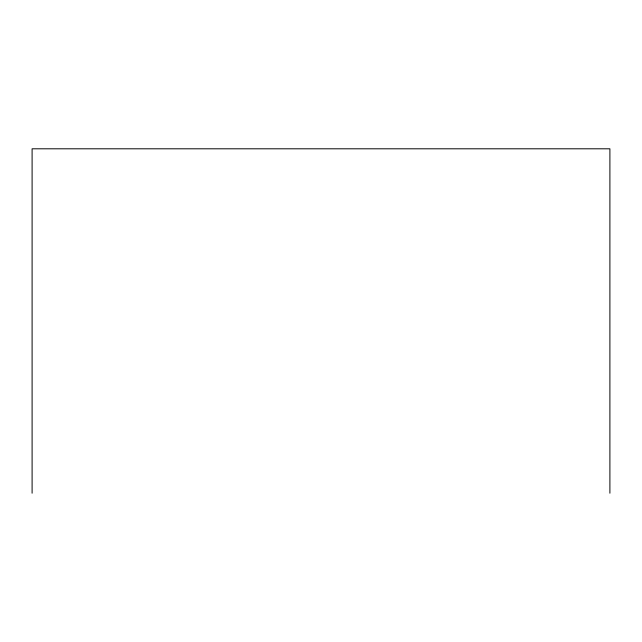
<?xml version="1.0" encoding="UTF-8"?>
<svg xmlns="http://www.w3.org/2000/svg" width="642" height="642" viewBox="0 0 642 642"><rect width="100%" height="100%" fill="white"/><g stroke="black" fill="none" stroke-linecap="round" stroke-linejoin="round"><path stroke-width="0.96" d="M609.9 493.2L609.9 148.8L32.1 148.8L32.1 493.2"/></g></svg>
